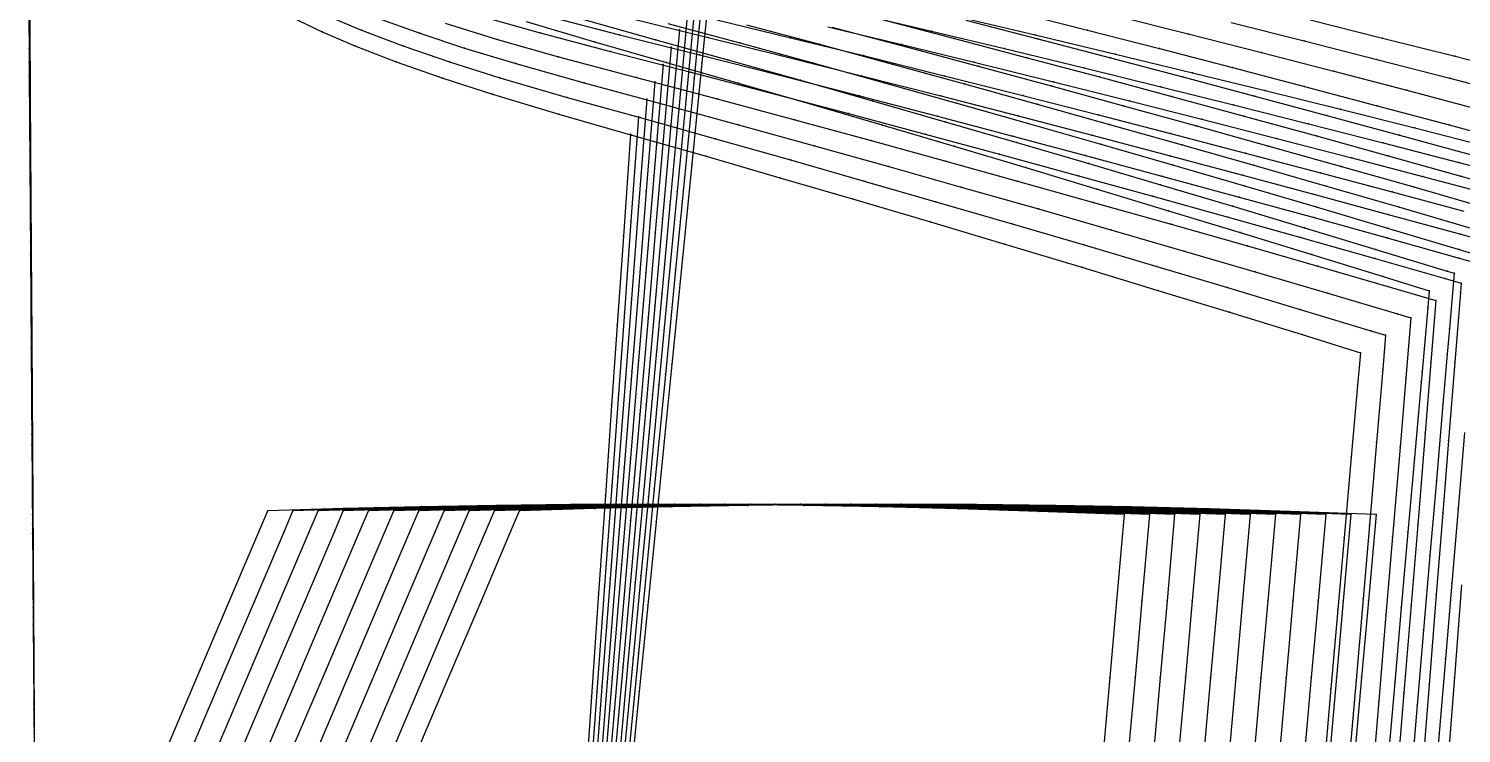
# Model space of a CAD drawing. Extents: x -2408 to 1029, y -526 to 2095.
# Drawn here: x -377.3 to -88.6, y -278.4 to -136.3 of the extents above; entities that cross this region are included whole.
import ezdxf

# ---------------------------------------------------------------- set-up
doc = ezdxf.new("R2010")
doc.units = 0

# ---------------------------------------------------------------- blocks, each defined once
blk = doc.blocks.new(' -30')
at = {"layer": '1'}
blk.add_lwpolyline([(-270.094326, 37.9894), (-256.303933, 33.89328), (-241.813016, 29.744297), (-227.324884, 25.604588), (-212.881843, 21.424954), (-198.425237, 17.174691), (-183.874553, 12.860242), (-169.434569, 8.554463), (-155.066224, 4.236786), (-140.645513, -0.13327), (-126.198711, -4.543928), (-111.795267, -8.970565), (-97.399398, -13.421808), (-88.141356, -16.297586), (-88.4348, -19.632827), (-89.576979, -32.614682), (-89.762009, -34.717655), (-91.104735, -49.978829), (-92.419985, -64.927735), (-93.762708, -80.188907), (-95.086682, -95.236976), (-96.429403, -110.498133)], dxfattribs=at)
at = {"layer": '14'}
blk.add_lwpolyline([(-317.659198, 39.032747), (-311.237876, 35.940191), (-304.649272, 33.104733), (-296.284769, 29.867512), (-286.909948, 26.573871), (-276.877036, 23.332868), (-263.532528, 19.336986), (-248.79876, 15.122326), (-233.814479, 10.82606), (-218.955663, 6.515586), (-204.365013, 2.23947), (-188.641266, -2.412398), (-173.620496, -6.895268), (-158.14324, -11.551712), (-142.805386, -16.202107), (-128.392065, -20.604529), (-113.699172, -25.126459), (-101.986914, -28.760262), (-101.987095, -28.762226), (-102.570606, -35.394403), (-103.839776, -49.81956), (-105.270182, -66.077292), (-106.539713, -80.506552), (-107.945437, -96.483762), (-109.458173, -113.677248)], dxfattribs=at)
at = {"layer": '2'}
for p in [(-249.091949, 15.307263), (-88.141356, -16.297586), (-101.986914, -28.760262), (-322.167053, -60.610313), (-322.167053, -60.610313), (-149.575367, -61.404266), (-149.575367, -61.404266)]:
    blk.add_point(p, dxfattribs=at)
at = {"layer": '3'}
for p in [(-311.237876, 35.940191), (-304.649272, 33.104733), (-256.303933, 33.89328), (-296.284769, 29.867512), (-241.813016, 29.744297), (-370.213274, 27.146873), (-286.909948, 26.573871), (-276.877036, 23.332868), (-227.324884, 25.604588), (-212.881843, 21.424954), (-263.532528, 19.336986), (-248.79876, 15.122326), (-198.425237, 17.174691), (-183.874553, 12.860242), (-370.087388, 9.5345), (-233.814479, 10.82606), (-218.955663, 6.515586), (-169.434569, 8.554463), (-155.066224, 4.236786), (-204.365013, 2.23947), (-188.641266, -2.412398), (-140.645513, -0.13327), (-250.517034, -5.301401), (-126.198711, -4.543928), (-173.620496, -6.895268), (-369.955922, -8.858333), (-111.795267, -8.970565), (-158.14324, -11.551712), (-97.399398, -13.421808), (-142.805386, -16.202107), (-88.4348, -19.632827), (-128.392065, -20.604529), (-251.7552, -23.206977), (-113.699172, -25.126459), (-369.819995, -27.875516), (-101.987095, -28.762226), (-89.576979, -32.614682), (-102.570606, -35.394403), (-89.762009, -34.717655), (-252.875217, -39.403948), (-369.68072, -47.360992), (-103.839776, -49.81956), (-91.104735, -49.978829), (-254.129457, -57.541968), (-306.950585, -60.172513), (-291.493917, -59.822173), (-276.163978, -59.559518), (-261.127123, -59.389382), (-245.281739, -59.316843), (-230.135344, -59.369512), (-214.146374, -59.56067), (-198.832045, -59.85351), (-183.049128, -60.252149), (-166.867261, -60.754563), (-323.969141, -64.852121), (-105.270182, -66.077292), (-92.419985, -64.927735), (-369.539213, -67.158653), (-255.491074, -77.232818), (-329.941059, -78.908997), (-151.115646, -78.78272), (-106.539713, -80.506552), (-93.762708, -80.188907), (-369.396591, -87.112386), (-335.8002, -92.700416), (-152.487987, -94.226278), (-95.086682, -95.236976), (-256.933227, -98.088314), (-107.945437, -96.483762)]:
    blk.add_point(p, dxfattribs=at)
at = {"layer": '4'}
for p in [(-101.987095, -28.762226), (-89.576979, -32.614682)]:
    blk.add_point(p, dxfattribs=at)
at = {"layer": '8'}
for points in [[(-370.332467, 43.822679), (-370.213274, 27.146873), (-370.087388, 9.5345), (-369.955922, -8.858333), (-369.819995, -27.875516), (-369.68072, -47.360992), (-369.539213, -67.158653), (-369.396591, -87.112386), (-369.253969, -107.066139), (-369.112463, -126.863799), (-368.973188, -146.349275), (-368.83726, -165.366439), (-368.705795, -183.759273), (-368.579908, -201.371646), (-368.460716, -218.047468), (-368.349333, -233.630645), (-368.199343, -254.61524), (-368.0732, -272.263373), (-367.974671, -286.048234), (-367.882046, -299.007114), (-367.873306, -300.229836)], [(-249.091949, 15.307263), (-250.517034, -5.301401), (-251.7552, -23.206977), (-252.875217, -39.403948), (-254.129457, -57.541968), (-255.491074, -77.232818), (-256.933227, -98.088314), (-258.429068, -119.720211), (-259.951754, -141.740336), (-261.474439, -163.760443), (-262.970281, -185.392358), (-264.412433, -206.247836), (-265.77405, -225.938686), (-267.028291, -244.076713), (-268.148308, -260.273691), (-269.386474, -278.179268), (-270.434573, -293.336208), (-270.811558, -298.787918)], [(-355.685272, -139.506483), (-348.576922, -122.774639), (-342.052132, -107.416397), (-335.8002, -92.700416), (-329.941059, -78.908997), (-323.969141, -64.852121), (-322.167053, -60.610313)], [(-149.575367, -61.404266), (-166.867261, -60.754563), (-183.049128, -60.252149), (-198.832045, -59.85351), (-214.146374, -59.56067), (-230.135344, -59.369512), (-245.281739, -59.316843), (-261.127123, -59.389382), (-276.163978, -59.559518), (-291.493917, -59.822173), (-306.950585, -60.172513), (-322.167053, -60.610313)], [(-149.575367, -61.404266), (-151.115646, -78.78272), (-152.487987, -94.226278), (-153.976897, -110.943376), (-155.445483, -127.391194), (-156.80359, -142.561109), (-158.109875, -157.10961), (-159.703982, -174.801196), (-161.062947, -189.836187), (-162.527829, -206.002101), (-164.00052, -222.216037), (-165.331392, -236.837209), (-166.634769, -251.123543)]]:
    blk.add_lwpolyline(points, dxfattribs=at)
blk = doc.blocks.new(' -31')
at = {"layer": '1'}
blk.add_lwpolyline([(-258.473846, 38.398356), (-243.983015, 34.33094), (-229.459834, 30.291084), (-214.79712, 26.169848), (-200.303587, 22.024262), (-185.685218, 17.80036), (-171.209652, 13.592721), (-156.725294, 9.350868), (-142.267905, 5.081139), (-127.723742, 0.751691), (-113.284443, -3.578816), (-98.853887, -7.938514), (-84.533204, -12.295759), (-83.086996, -12.737172), (-84.045129, -23.911644), (-84.48555, -29.048142), (-85.353033, -39.165352), (-86.672151, -54.549824), (-87.969285, -69.677935), (-89.255866, -84.682959), (-90.553, -99.811054), (-91.857984, -115.030709)], dxfattribs=at)
at = {"layer": '14'}
blk.add_lwpolyline([(-309.965754, 39.079783), (-303.256714, 36.256644), (-294.745062, 33.04027), (-285.569932, 29.89167), (-275.368494, 26.673572), (-261.802079, 22.713235), (-247.147746, 18.627522), (-231.915699, 14.368798), (-216.809343, 10.093272), (-201.971794, 5.848821), (-187.54622, 1.683335), (-172.175045, -2.794139), (-157.685526, -7.049333), (-142.999661, -11.394934), (-128.773434, -15.635477), (-114.127781, -20.033836), (-99.87118, -24.352372), (-96.906919, -25.25506), (-96.907082, -25.257027), (-97.490612, -32.062499), (-98.759781, -46.864458), (-100.190187, -63.546873), (-101.459716, -78.353026), (-102.865441, -94.747593), (-104.378176, -112.390191)], dxfattribs=at)
at = {"layer": '2'}
for p in [(-247.440948, 18.812463), (-83.086996, -12.737172), (-96.906919, -25.25506), (-317.087078, -60.610313), (-317.087078, -60.610313), (-144.495363, -61.404266), (-144.495363, -61.404266)]:
    blk.add_point(p, dxfattribs=at)
at = {"layer": '3'}
for p in [(-303.256714, 36.256644), (-294.745062, 33.04027), (-243.983015, 34.33094), (-370.213274, 29.839083), (-285.569932, 29.89167), (-229.459834, 30.291084), (-275.368494, 26.673572), (-214.79712, 26.169848), (-261.802079, 22.713235), (-200.303587, 22.024262), (-247.147746, 18.627522), (-185.685218, 17.80036), (-370.087387, 12.081875), (-231.915699, 14.368798), (-171.209652, 13.592721), (-216.809343, 10.093272), (-156.725294, 9.350868), (-201.971794, 5.848821), (-142.267905, 5.081139), (-187.54622, 1.683335), (-127.723742, 0.751691), (-248.974359, -2.25617), (-172.175045, -2.794139), (-113.284443, -3.578816), (-369.955922, -6.462212), (-157.685526, -7.049333), (-98.853887, -7.938514), (-142.999661, -11.394934), (-84.533204, -12.295759), (-128.773434, -15.635477), (-114.127781, -20.033836), (-250.306644, -20.561388), (-369.819994, -25.635782), (-99.87118, -24.352372), (-96.907082, -25.257027), (-84.045129, -23.911644), (-84.48555, -29.048142), (-97.490612, -32.062499), (-251.511798, -37.119862), (-85.353033, -39.165352), (-369.68072, -45.281497), (-98.759781, -46.864458), (-86.672151, -54.549824), (-252.861378, -55.662707), (-301.870586, -60.172513), (-286.413913, -59.822172), (-271.08397, -59.559518), (-256.047113, -59.389381), (-240.201728, -59.316843), (-225.055333, -59.369512), (-209.066363, -59.56067), (-193.752036, -59.85351), (-177.96912, -60.25215), (-161.787255, -60.754563), (-369.539213, -65.241963), (-318.889163, -64.852117), (-100.190187, -63.546873), (-87.969285, -69.677935), (-254.326498, -75.793048), (-324.861077, -78.908991), (-146.035643, -78.78272), (-101.459716, -78.353026), (-369.396591, -85.359785), (-89.255866, -84.682959), (-330.720215, -92.70041), (-147.407984, -94.226278), (-102.865441, -94.747593), (-255.878275, -97.114022), (-90.553, -99.811054), (-369.253969, -105.477627)]:
    blk.add_point(p, dxfattribs=at)
at = {"layer": '4'}
for p in [(-96.907082, -25.257027), (-84.48555, -29.048142)]:
    blk.add_point(p, dxfattribs=at)
at = {"layer": '8'}
for points in [[(-370.332467, 46.652038), (-370.213274, 29.839083), (-370.087387, 12.081875), (-369.955922, -6.462212), (-369.819994, -25.635782), (-369.68072, -45.281497), (-369.539213, -65.241963), (-369.396591, -85.359785), (-369.253969, -105.477627), (-369.112463, -125.438093), (-368.973188, -145.083808), (-368.83726, -164.257396), (-368.705795, -182.801482), (-368.579908, -200.558689), (-368.460715, -217.371643), (-368.349333, -233.082968), (-368.246875, -247.535287), (-368.112365, -266.508852), (-368.004214, -281.764444), (-367.907521, -295.403656), (-367.873306, -300.229836)], [(-247.440948, 18.812463), (-248.974359, -2.25617), (-250.306644, -20.561388), (-251.511798, -37.119862), (-252.861378, -55.662707), (-254.326498, -75.793048), (-255.878275, -97.114022), (-257.487822, -119.228744), (-259.126252, -141.740322), (-260.220324, -156.772558), (-261.305836, -171.687183), (-262.899335, -193.581419), (-264.425436, -214.549616), (-265.855252, -234.194881), (-267.159901, -252.120389), (-268.310493, -267.929205), (-269.555052, -285.029088), (-270.549095, -298.686962), (-270.811558, -302.293129)], [(-350.605278, -139.506483), (-343.496931, -122.774636), (-336.972144, -107.416392), (-330.720215, -92.70041), (-324.861077, -78.908991), (-318.889163, -64.852117), (-317.087078, -60.610313)], [(-144.495363, -61.404266), (-161.787255, -60.754563), (-177.96912, -60.25215), (-193.752036, -59.85351), (-209.066363, -59.56067), (-225.055333, -59.369512), (-240.201728, -59.316843), (-256.047113, -59.389381), (-271.08397, -59.559518), (-286.413913, -59.822172), (-301.870586, -60.172513), (-317.087078, -60.610313)], [(-144.495363, -61.404266), (-146.035643, -78.78272), (-147.407984, -94.226278), (-148.896894, -110.943376), (-150.36548, -127.391194), (-151.723588, -142.561109), (-153.029874, -157.10961), (-154.623982, -174.801196), (-155.982948, -189.836186), (-157.447831, -206.0021), (-158.920523, -222.216036), (-160.251397, -236.837209), (-161.554775, -251.123543)]]:
    blk.add_lwpolyline(points, dxfattribs=at)
blk = doc.blocks.new(' -32')
at = {"layer": '1'}
for points in [[(-241.542366, 37.615005), (-227.033814, 33.689425), (-212.35428, 29.667757), (-197.875898, 25.629594), (-183.338015, 21.532591), (-168.878781, 17.427253), (-154.31629, 13.256324), (-139.876272, 9.083673), (-125.32583, 4.845842), (-110.903876, 0.611153), (-96.499015, -3.658117), (-82.101447, -7.95839), (-78.031497, -9.179074)], [(-81.016344, -44.87671), (-82.300844, -60.238827), (-83.552787, -75.211563), (-84.828356, -90.466842), (-86.080301, -105.4396), (-87.336139, -120.458905)]]:
    blk.add_lwpolyline(points, dxfattribs=at)
at = {"layer": '14'}
blk.add_lwpolyline([(-300.185016, 38.766828), (-291.523538, 35.634808), (-282.507163, 32.658355), (-272.151396, 29.507937), (-258.378946, 25.621389), (-244.506407, 21.865357), (-227.329321, 17.187331), (-212.016326, 12.957372), (-196.992248, 8.758548), (-182.401975, 4.638916), (-166.875569, 0.212875), (-152.262346, -3.99015), (-137.47972, -8.277221), (-123.198532, -12.452192), (-108.564632, -16.765432), (-94.517153, -20.944916), (-91.826916, -21.749861), (-91.827078, -21.751828), (-92.841531, -33.884253), (-94.006032, -47.811222), (-95.516425, -65.874928), (-96.834595, -81.639716), (-98.279233, -98.917009), (-99.821153, -117.357757)], dxfattribs=at)
at = {"layer": '2'}
for p in [(-245.789948, 22.317662), (-91.826916, -21.749861), (-312.007065, -60.610313), (-312.007065, -60.610313), (-139.415359, -61.404266), (-139.415359, -61.404266)]:
    blk.add_point(p, dxfattribs=at)
at = {"layer": '3'}
for p in [(-291.523538, 35.634808), (-370.213274, 32.531306), (-282.507163, 32.658355), (-227.033814, 33.689425), (-272.151396, 29.507937), (-212.35428, 29.667757), (-258.378946, 25.621389), (-197.875898, 25.629594), (-244.506407, 21.865357), (-183.338015, 21.532591), (-168.878781, 17.427253), (-370.087387, 14.629262), (-227.329321, 17.187331), (-212.016326, 12.957372), (-154.31629, 13.256324), (-196.992248, 8.758548), (-139.876272, 9.083673), (-182.401975, 4.638916), (-125.32583, 4.845842), (-247.431685, 0.789055), (-166.875569, 0.212875), (-110.903876, 0.611153), (-369.955922, -4.066078), (-152.262346, -3.99015), (-96.499015, -3.658117), (-137.47972, -8.277221), (-82.101447, -7.95839), (-123.198532, -12.452192), (-108.564632, -16.765432), (-248.858088, -17.915799), (-94.517153, -20.944916), (-91.827078, -21.751828), (-369.819994, -23.396054), (-92.841531, -33.884253), (-250.148379, -34.835779), (-369.680719, -43.202007), (-94.006032, -47.811222), (-251.5933, -53.783461), (-296.790581, -60.172515), (-281.333909, -59.822176), (-266.003967, -59.559524), (-250.967111, -59.389388), (-235.121727, -59.31685), (-219.975332, -59.369519), (-203.986362, -59.560676), (-188.672034, -59.853516), (-172.889117, -60.252154), (-82.300844, -60.238827), (-369.539213, -63.32526), (-156.707252, -60.754566), (-313.809153, -64.852121), (-95.516425, -65.874928), (-253.161923, -74.35329), (-83.552787, -75.211563), (-319.781071, -78.908997), (-140.955641, -78.782723), (-369.396591, -83.60721), (-96.834595, -81.639716), (-84.828356, -90.466842), (-325.640212, -92.700416), (-142.327982, -94.226283), (-254.823324, -96.139745), (-98.279233, -98.917009), (-369.253969, -103.88914), (-86.080301, -105.4396)]:
    blk.add_point(p, dxfattribs=at)
at = {"layer": '4'}
blk.add_point((-91.827078, -21.751828), dxfattribs=at)
at = {"layer": '8'}
for points in [[(-370.332467, 49.481394), (-370.213274, 32.531306), (-370.087387, 14.629262), (-369.955922, -4.066078), (-369.819994, -23.396054), (-369.680719, -43.202007), (-369.539213, -63.32526), (-369.396591, -83.60721), (-369.253969, -103.88914), (-369.112463, -124.012412), (-368.973188, -143.818365), (-368.83726, -163.14834), (-368.705795, -181.843678), (-368.579908, -199.74572), (-368.460715, -216.695807), (-368.349333, -232.535279), (-368.246875, -247.105478), (-368.112365, -266.23381), (-368.004213, -281.613841), (-367.907521, -295.364287), (-367.873306, -300.229836)], [(-245.789948, 22.317662), (-247.431685, 0.789055), (-248.858088, -17.915799), (-250.148379, -34.835779), (-251.5933, -53.783461), (-253.161923, -74.35329), (-254.823324, -96.139745), (-256.546576, -118.737277), (-257.7145, -134.052625), (-258.887006, -149.428053), (-260.054931, -164.7434), (-261.20911, -179.878509), (-262.340382, -194.713218), (-263.974293, -216.139193), (-265.505117, -236.213355), (-266.901932, -254.530213), (-268.133807, -270.684167), (-269.466287, -288.157381), (-270.530553, -302.113426), (-270.811558, -305.798321)], [(-345.525284, -139.506483), (-338.416933, -122.774639), (-331.892144, -107.416397), (-325.640212, -92.700416), (-319.781071, -78.908997), (-313.809153, -64.852121), (-312.007065, -60.610313)], [(-139.415359, -61.404266), (-156.707252, -60.754566), (-172.889117, -60.252154), (-188.672034, -59.853516), (-203.986362, -59.560676), (-219.975332, -59.369519), (-235.121727, -59.31685), (-250.967111, -59.389388), (-266.003967, -59.559524), (-281.333909, -59.822176), (-296.790581, -60.172515), (-312.007065, -60.610313)], [(-139.415359, -61.404266), (-140.955641, -78.782723), (-142.327982, -94.226283), (-143.816893, -110.943383), (-145.28548, -127.391203), (-146.643587, -142.561118), (-147.949873, -157.10962), (-149.543979, -174.801206), (-150.902944, -189.836195), (-152.367825, -206.002107), (-153.840515, -222.216041), (-155.171386, -236.837212), (-156.474762, -251.123543)]]:
    blk.add_lwpolyline(points, dxfattribs=at)
blk = doc.blocks.new(' -33')
at = {"layer": '1'}
blk.add_lwpolyline([(-225.690178, 37.359074), (-210.966546, 33.411282), (-196.277386, 29.415283), (-181.765565, 25.422611), (-167.097899, 21.349489), (-152.534915, 17.272514), (-137.884455, 13.137639), (-123.434689, 9.023382), (-108.803397, 4.821251), (-94.335764, 0.633618), (-79.912132, -3.565036)], dxfattribs=at)
at = {"layer": '14'}
blk.add_lwpolyline([(-286.41091, 37.653309), (-275.859357, 34.386529), (-263.589266, 30.898786), (-247.844624, 26.691868), (-231.606976, 22.389242), (-215.964985, 18.185403), (-200.561603, 13.994565), (-185.540889, 9.863546), (-171.046884, 5.839156), (-155.735381, 1.549612), (-140.084991, -2.873449), (-124.736267, -7.248147), (-110.524373, -11.331748), (-96.436078, -15.413719), (-86.746922, -18.244661), (-86.747074, -18.24663), (-87.761537, -30.680289), (-88.926038, -44.952981), (-90.436432, -63.465113), (-91.754602, -79.621262), (-93.19924, -97.327446), (-94.741159, -116.225965)], dxfattribs=at)
at = {"layer": '2'}
for p in [(-244.138947, 25.822864), (-86.746922, -18.244661), (-306.927071, -60.610313), (-306.927071, -60.610313), (-134.335365, -61.404266), (-134.335365, -61.404266)]:
    blk.add_point(p, dxfattribs=at)
at = {"layer": '3'}
for p in [(-370.213274, 35.223545), (-275.859357, 34.386529), (-210.966546, 33.411282), (-263.589266, 30.898786), (-196.277386, 29.415283), (-247.844624, 26.691868), (-181.765565, 25.422611), (-231.606976, 22.389242), (-167.097899, 21.349489), (-215.964985, 18.185403), (-370.087388, 17.176667), (-152.534915, 17.272514), (-200.561603, 13.994565), (-137.884455, 13.137639), (-185.540889, 9.863546), (-123.434689, 9.023382), (-171.046884, 5.839156), (-245.889011, 3.834284), (-108.803397, 4.821251), (-155.735381, 1.549612), (-94.335764, 0.633618), (-369.955922, -1.669943), (-140.084991, -2.873449), (-124.736267, -7.248147), (-110.524373, -11.331748), (-247.409532, -15.270209), (-96.436078, -15.413719), (-86.747074, -18.24663), (-369.819994, -21.156306), (-87.761537, -30.680289), (-248.784961, -32.551696), (-369.680719, -41.122498), (-88.926038, -44.952981), (-250.325221, -51.904208), (-291.710587, -60.172513), (-276.253915, -59.822172), (-260.923973, -59.559518), (-245.887117, -59.389381), (-230.041733, -59.316843), (-214.895337, -59.369512), (-198.906368, -59.56067), (-183.59204, -59.85351), (-167.809123, -60.252149), (-369.539213, -61.408575), (-151.627258, -60.754563), (-90.436432, -63.465113), (-308.729153, -64.852113), (-251.997346, -72.913517), (-314.701063, -78.908985), (-135.875645, -78.78272), (-91.754602, -79.621262), (-369.396591, -81.854595), (-320.560197, -92.700404), (-253.768371, -95.165453), (-137.247986, -94.226278), (-93.19924, -97.327446), (-369.253969, -102.300615)]:
    blk.add_point(p, dxfattribs=at)
at = {"layer": '4'}
blk.add_point((-86.747074, -18.24663), dxfattribs=at)
at = {"layer": '8'}
for points in [[(-370.332467, 52.310766), (-370.213274, 35.223545), (-370.087388, 17.176667), (-369.955922, -1.669943), (-369.819994, -21.156306), (-369.680719, -41.122498), (-369.539213, -61.408575), (-369.396591, -81.854595), (-369.253969, -102.300615), (-369.112463, -122.586692), (-368.973188, -142.552883), (-368.83726, -162.039247), (-368.705795, -180.885839), (-368.579908, -198.932717), (-368.460715, -216.01997), (-368.349333, -231.98759), (-368.246875, -246.675668), (-368.112365, -265.958768), (-368.004214, -281.46322), (-367.907521, -295.324925), (-367.873306, -300.229836)], [(-244.138947, 25.822864), (-245.889011, 3.834284), (-247.409532, -15.270209), (-248.784961, -32.551696), (-250.325221, -51.904208), (-251.997346, -72.913517), (-253.768371, -95.165453), (-254.987718, -110.485866), (-256.226601, -126.051733), (-257.475252, -141.740326), (-258.723902, -157.42892), (-259.962785, -172.994787), (-261.182132, -188.3152), (-262.372177, -203.26745), (-264.080931, -224.736985), (-265.668809, -244.687776), (-267.102846, -262.705647), (-268.350071, -278.376337), (-269.665469, -294.903566), (-270.811558, -309.303532)], [(-340.445251, -139.506483), (-333.336907, -122.774634), (-326.812123, -107.416388), (-320.560197, -92.700404), (-314.701063, -78.908985), (-308.729153, -64.852113), (-306.927071, -60.610313)], [(-134.335365, -61.404266), (-151.627258, -60.754563), (-167.809123, -60.252149), (-183.59204, -59.85351), (-198.906368, -59.56067), (-214.895337, -59.369512), (-230.041733, -59.316843), (-245.887117, -59.389381), (-260.923973, -59.559518), (-276.253915, -59.822172), (-291.710587, -60.172513), (-306.927071, -60.610313)], [(-134.335365, -61.404266), (-135.875645, -78.78272), (-137.247986, -94.226278), (-138.736895, -110.943376), (-140.205481, -127.391194), (-141.563588, -142.561109), (-142.869874, -157.10961), (-144.463981, -174.801196), (-145.822945, -189.836187), (-147.287827, -206.002101), (-148.760519, -222.216037), (-150.09139, -236.837209), (-151.394768, -251.123543)]]:
    blk.add_lwpolyline(points, dxfattribs=at)
blk = doc.blocks.new(' -34')
at = {"layer": '1'}
blk.add_lwpolyline([(-208.46892, 36.885502), (-193.737045, 32.967714), (-179.020902, 29.009304), (-164.310261, 25.014045), (-149.703465, 21.011055), (-135.010578, 16.950612), (-120.449492, 12.894544), (-105.774553, 8.769858), (-91.232749, 4.641605), (-76.868019, 0.532126)], dxfattribs=at)
at = {"layer": '14'}
blk.add_lwpolyline([(-277.974996, 38.76977), (-267.27806, 35.715388), (-253.052504, 31.936357), (-236.864136, 27.768375), (-220.914293, 23.612125), (-205.139865, 19.443975), (-189.685352, 15.310336), (-174.695303, 11.257632), (-158.760181, 6.905999), (-143.775119, 2.775258), (-128.625429, -1.437448), (-113.993193, -5.540853), (-98.991595, -9.784448), (-84.916995, -13.80505), (-81.666918, -14.739461), (-81.66707, -14.741431), (-81.817705, -16.632351), (-82.936447, -30.676345), (-84.193908, -46.461724), (-85.356426, -61.055266), (-86.674597, -77.60277), (-88.119235, -95.737857), (-89.661155, -115.094163)], dxfattribs=at)
at = {"layer": '2'}
for p in [(-242.487946, 29.328063), (-81.666918, -14.739461), (-301.847076, -60.610313), (-301.847076, -60.610313), (-129.255362, -61.404266), (-129.255362, -61.404266)]:
    blk.add_point(p, dxfattribs=at)
at = {"layer": '3'}
for p in [(-267.27806, 35.715388), (-253.052504, 31.936357), (-193.737045, 32.967714), (-179.020902, 29.009304), (-236.864136, 27.768375), (-220.914293, 23.612125), (-164.310261, 25.014045), (-149.703465, 21.011055), (-370.087388, 19.724055), (-205.139865, 19.443975), (-189.685352, 15.310336), (-135.010578, 16.950612), (-120.449492, 12.894544), (-174.695303, 11.257632), (-105.774553, 8.769858), (-244.346337, 6.879511), (-158.760181, 6.905999), (-91.232749, 4.641605), (-369.955922, 0.726193), (-143.775119, 2.775258), (-128.625429, -1.437448), (-113.993193, -5.540853), (-98.991595, -9.784448), (-245.960977, -12.624626), (-84.916995, -13.80505), (-81.817705, -16.632351), (-81.66707, -14.741431), (-369.819994, -18.916558), (-247.421543, -30.267621), (-82.936447, -30.676345), (-369.68072, -39.042988), (-84.193908, -46.461724), (-249.057143, -50.024955), (-369.539213, -59.491889), (-286.630585, -60.172513), (-271.173911, -59.822172), (-255.843968, -59.559518), (-240.807111, -59.389381), (-224.961727, -59.316843), (-209.815331, -59.369512), (-193.826362, -59.56067), (-178.512034, -59.85351), (-162.729118, -60.25215), (-146.547253, -60.754563), (-85.356426, -61.055266), (-303.649159, -64.852113), (-250.83277, -71.473753), (-86.674597, -77.60277), (-369.396591, -80.101979), (-309.621068, -78.908985), (-130.795641, -78.78272), (-315.480203, -92.700404), (-252.71342, -94.191172), (-132.167982, -94.226278), (-88.119235, -95.737857), (-369.253969, -100.712126)]:
    blk.add_point(p, dxfattribs=at)
at = {"layer": '4'}
blk.add_point((-81.66707, -14.741431), dxfattribs=at)
at = {"layer": '8'}
for points in [[(-370.213274, 37.915768), (-370.087388, 19.724055), (-369.955922, 0.726193), (-369.819994, -18.916558), (-369.68072, -39.042988), (-369.539213, -59.491889), (-369.396591, -80.101979), (-369.253969, -100.712126), (-369.112463, -121.161008), (-368.973188, -141.287438), (-368.83726, -160.930188), (-368.705795, -179.928033), (-368.579908, -198.119746), (-368.460715, -215.344131), (-368.349333, -231.439899), (-368.246875, -246.245857), (-368.112365, -265.683725), (-368.004214, -281.312598), (-367.907521, -295.285564), (-367.873306, -300.229836)], [(-242.487946, 29.328063), (-244.346337, 6.879511), (-245.960977, -12.624626), (-247.421543, -30.267621), (-249.057143, -50.024955), (-250.83277, -71.473753), (-252.71342, -94.191172), (-254.008244, -109.832075), (-255.323811, -125.723547), (-256.649752, -141.740332), (-257.975693, -157.757118), (-259.29126, -173.64859), (-260.586084, -189.289493), (-261.84979, -204.554513), (-263.072007, -219.318355), (-264.80485, -240.25033), (-266.385993, -259.349846), (-267.780435, -276.194096), (-268.953167, -290.36018), (-270.11142, -304.351371), (-270.811558, -312.808723)], [(-335.365257, -139.506483), (-328.256913, -122.774634), (-321.732129, -107.416388), (-315.480203, -92.700404), (-309.621068, -78.908985), (-303.649159, -64.852113), (-301.847076, -60.610313)], [(-129.255362, -61.404266), (-146.547253, -60.754563), (-162.729118, -60.25215), (-178.512034, -59.85351), (-193.826362, -59.56067), (-209.815331, -59.369512), (-224.961727, -59.316843), (-240.807111, -59.389381), (-255.843968, -59.559518), (-271.173911, -59.822172), (-286.630585, -60.172513), (-301.847076, -60.610313)], [(-129.255362, -61.404266), (-130.795641, -78.78272), (-132.167982, -94.226278), (-133.656891, -110.943376), (-135.125478, -127.391194), (-136.483585, -142.561109), (-137.78987, -157.10961), (-139.383977, -174.801196), (-140.742942, -189.836187), (-142.207824, -206.002101), (-143.680515, -222.216037), (-145.011387, -236.837209), (-146.314764, -251.123543)]]:
    blk.add_lwpolyline(points, dxfattribs=at)
blk = doc.blocks.new(' -35')
at = {"layer": '1'}
blk.add_lwpolyline([(-198.32121, 38.381727), (-183.730328, 34.565481), (-169.106598, 30.6989), (-154.573557, 26.81862), (-139.968004, 22.883812), (-125.387183, 18.92225), (-110.799026, 14.923418), (-96.344644, 10.920869), (-81.752046, 6.842978), (-67.285735, 2.772112)], dxfattribs=at)
at = {"layer": '14'}
for points in [[(-265.711902, 39.073042), (-251.264076, 35.33505), (-235.130312, 31.287493), (-218.932352, 27.170162), (-202.910729, 23.036436), (-187.210452, 18.93242), (-171.976544, 14.90422), (-157.353979, 10.99793), (-142.000095, 6.856674), (-126.426732, 2.616346), (-111.311847, -1.537025), (-96.596089, -5.617608), (-82.062385, -9.688133), (-76.586919, -11.234261)], [(-81.5946, -75.584309), (-83.039239, -94.148305), (-84.581159, -113.962383)]]:
    blk.add_lwpolyline(points, dxfattribs=at)
at = {"layer": '2'}
for p in [(-240.836945, 32.833264), (-296.767063, -60.610313), (-296.767063, -60.610313), (-124.175367, -61.404266), (-124.175367, -61.404266)]:
    blk.add_point(p, dxfattribs=at)
at = {"layer": '3'}
for p in [(-251.264076, 35.33505), (-183.730328, 34.565481), (-235.130312, 31.287493), (-169.106598, 30.6989), (-218.932352, 27.170162), (-154.573557, 26.81862), (-370.087388, 22.271444), (-202.910729, 23.036436), (-139.968004, 22.883812), (-187.210452, 18.93242), (-125.387183, 18.92225), (-171.976544, 14.90422), (-110.799026, 14.923418), (-242.44851, 14.061596), (-157.353979, 10.99793), (-96.344644, 10.920869), (-142.000095, 6.856674), (-81.752046, 6.842978), (-369.955922, 3.122329), (-126.426732, 2.616346), (-111.311847, -1.537025), (-244.044753, -4.531601), (-96.596089, -5.617608), (-82.062385, -9.688133), (-369.819994, -16.676809), (-245.520477, -21.720981), (-369.680719, -36.963495), (-247.193789, -41.211876), (-369.539213, -57.575183), (-281.55059, -60.172513), (-266.093923, -59.822173), (-250.763984, -59.559518), (-235.72713, -59.389382), (-219.881747, -59.316843), (-204.735351, -59.369512), (-188.746381, -59.56067), (-173.432051, -59.85351), (-157.649132, -60.252149), (-249.027639, -62.572738), (-141.467264, -60.754563), (-298.569148, -64.852117), (-369.396591, -78.3494), (-304.541062, -78.908991), (-125.715647, -78.78272), (-250.984981, -85.37205), (-310.4002, -92.70041), (-127.087988, -94.226278), (-83.039239, -94.148305), (-369.253969, -99.123598), (-252.340186, -101.157612)]:
    blk.add_point(p, dxfattribs=at)
at = {"layer": '8'}
for points in [[(-370.213274, 40.607992), (-370.087388, 22.271444), (-369.955922, 3.122329), (-369.819994, -16.676809), (-369.680719, -36.963495), (-369.539213, -57.575183), (-369.396591, -78.3494), (-369.253969, -99.123598), (-369.112463, -119.735286), (-368.973188, -140.021991), (-368.83726, -159.821128), (-368.705795, -178.970225), (-368.579908, -197.306773), (-368.460715, -214.668292), (-368.349333, -230.892208), (-368.246876, -245.816044), (-368.112366, -265.408659), (-368.004214, -281.161993), (-367.907521, -295.246193), (-367.873306, -300.229836)], [(-240.836945, 32.833264), (-242.44851, 14.061596), (-244.044753, -4.531601), (-245.520477, -21.720981), (-247.193789, -41.211876), (-249.027639, -62.572738), (-250.984981, -85.37205), (-252.340186, -101.157612), (-253.722836, -117.262846), (-255.121949, -133.559853), (-256.526553, -149.92081), (-257.925666, -166.217818), (-259.308315, -182.323052), (-260.663519, -198.108596), (-261.980308, -213.446678), (-263.247697, -228.209348), (-265.032149, -248.994827), (-266.643717, -267.766516), (-268.045345, -284.092825), (-269.523585, -301.311504), (-270.725571, -315.31235), (-270.811558, -316.313934)], [(-330.285263, -139.506483), (-323.176916, -122.774636), (-316.652129, -107.416392), (-310.4002, -92.70041), (-304.541062, -78.908991), (-298.569148, -64.852117), (-296.767063, -60.610313)], [(-124.175367, -61.404266), (-141.467264, -60.754563), (-157.649132, -60.252149), (-173.432051, -59.85351), (-188.746381, -59.56067), (-204.735351, -59.369512), (-219.881747, -59.316843), (-235.72713, -59.389382), (-250.763984, -59.559518), (-266.093923, -59.822173), (-281.55059, -60.172513), (-296.767063, -60.610313)], [(-124.175367, -61.404266), (-125.715647, -78.78272), (-127.087988, -94.226278), (-128.576897, -110.943376), (-130.045483, -127.391194), (-131.40359, -142.561109), (-132.709876, -157.10961), (-134.303983, -174.801196), (-135.662948, -189.836187), (-137.127829, -206.002101), (-138.600521, -222.216037), (-139.931393, -236.837209), (-141.23477, -251.123543)]]:
    blk.add_lwpolyline(points, dxfattribs=at)
blk = doc.blocks.new(' -36')
at = {"layer": '1'}
blk.add_lwpolyline([(-181.488905, 38.244966), (-166.937068, 34.481712), (-152.306691, 30.659182), (-137.773172, 26.825451), (-123.241089, 22.956723), (-108.725388, 19.056151), (-94.088406, 15.084067), (-79.591954, 11.112604)], dxfattribs=at)
at = {"layer": '14'}
blk.add_lwpolyline([(-249.475119, 38.736865), (-233.396428, 34.806905), (-218.771531, 31.184066), (-202.475857, 27.08508), (-186.486874, 23.005595), (-170.950133, 18.991491), (-156.011115, 15.088627), (-140.29027, 10.938382), (-125.686618, 7.045023), (-111.151204, 3.13413), (-96.390526, -0.874408), (-81.735465, -4.894352), (-71.506915, -7.729061)], dxfattribs=at)
at = {"layer": '2'}
for p in [(-239.185944, 36.338463), (-291.687069, -60.610313), (-291.687069, -60.610313), (-119.095364, -61.404266), (-119.095364, -61.404266)]:
    blk.add_point(p, dxfattribs=at)
at = {"layer": '3'}
for p in [(-233.396428, 34.806905), (-370.151098, 34.172133), (-166.937068, 34.481712), (-218.771531, 31.184066), (-152.306691, 30.659182), (-202.475857, 27.08508), (-137.773172, 26.825451), (-186.486874, 23.005595), (-123.241089, 22.956723), (-170.950133, 18.991491), (-108.725388, 19.056151), (-370.022282, 15.260775), (-240.886274, 17.189884), (-156.011115, 15.088627), (-94.088406, 15.084067), (-140.29027, 10.938382), (-125.686618, 7.045023), (-111.151204, 3.13413), (-242.570439, -1.77664), (-96.390526, -0.874408), (-369.888447, -4.387637), (-81.735465, -4.894352), (-244.127446, -19.311158), (-369.750706, -24.609345), (-245.892923, -39.193402), (-369.610175, -45.240538), (-276.470585, -60.172513), (-261.013913, -59.822172), (-245.683971, -59.559518), (-230.647115, -59.389381), (-214.801731, -59.316843), (-199.655336, -59.369512), (-183.666366, -59.56067), (-168.352038, -59.85351), (-152.569121, -60.252149), (-247.827782, -60.983167), (-136.387256, -60.754563), (-369.467972, -66.117421), (-293.489154, -64.852117), (-249.192486, -76.352029), (-299.461068, -78.908991), (-120.635643, -78.78272), (-369.32521, -87.076182), (-250.603517, -92.242608), (-305.320206, -92.70041), (-122.007984, -94.226278)]:
    blk.add_point(p, dxfattribs=at)
at = {"layer": '8'}
for points in [[(-370.273777, 52.182625), (-370.151098, 34.172133), (-370.022282, 15.260775), (-369.888447, -4.387637), (-369.750706, -24.609345), (-369.610175, -45.240538), (-369.467972, -66.117421), (-369.32521, -87.076182), (-369.183007, -107.953046), (-369.042477, -128.584257), (-368.904736, -148.805947), (-368.7709, -168.454358), (-368.642084, -187.365733), (-368.519405, -205.376208), (-368.403978, -222.322025), (-368.296919, -238.039417), (-368.199343, -252.364535), (-368.0732, -270.883463), (-367.974671, -285.348496), (-367.882046, -298.946789), (-367.873306, -300.229836)], [(-239.185944, 36.338463), (-240.886274, 17.189884), (-242.570439, -1.77664), (-244.127446, -19.311158), (-245.892923, -39.193402), (-247.827782, -60.983167), (-249.192486, -76.352029), (-250.603517, -92.242608), (-252.049292, -108.524472), (-253.51823, -125.067175), (-254.99875, -141.740326), (-256.479271, -158.413477), (-257.94821, -174.956199), (-259.393985, -191.238064), (-260.805016, -207.128642), (-262.169719, -222.497487), (-263.476516, -237.214223), (-265.302798, -257.781224), (-266.933636, -276.147211), (-268.329949, -291.872041), (-269.759317, -307.96913), (-270.811558, -319.819126)], [(-325.205269, -139.506483), (-318.096921, -122.774636), (-311.572135, -107.416392), (-305.320206, -92.70041), (-299.461068, -78.908991), (-293.489154, -64.852117), (-291.687069, -60.610313)], [(-119.095364, -61.404266), (-136.387256, -60.754563), (-152.569121, -60.252149), (-168.352038, -59.85351), (-183.666366, -59.56067), (-199.655336, -59.369512), (-214.801731, -59.316843), (-230.647115, -59.389381), (-245.683971, -59.559518), (-261.013913, -59.822172), (-276.470585, -60.172513), (-291.687069, -60.610313)], [(-119.095364, -61.404266), (-120.635643, -78.78272), (-122.007984, -94.226278), (-123.496893, -110.943376), (-124.96548, -127.391194), (-126.323587, -142.561109), (-127.629872, -157.10961), (-129.223979, -174.801196), (-130.582944, -189.836187), (-132.047826, -206.002101), (-133.520517, -222.216037), (-134.851389, -236.837209), (-136.154766, -251.123543)]]:
    blk.add_lwpolyline(points, dxfattribs=at)
blk = doc.blocks.new(' -37')
at = {"layer": '1'}
blk.add_lwpolyline([(-171.524893, 39.975202), (-156.957783, 36.266756), (-142.429227, 32.531155), (-127.74954, 28.718649), (-113.239329, 24.912365), (-98.558163, 21.023421), (-84.067001, 17.145283), (-69.550435, 13.216191)], dxfattribs=at)
at = {"layer": '14'}
blk.add_lwpolyline([(-231.662537, 38.326615), (-216.816904, 34.739688), (-202.099451, 31.127804), (-185.823284, 27.074584), (-169.985221, 23.076123), (-154.731302, 19.178131), (-140.207566, 15.426318), (-125.104096, 11.484677), (-109.978789, 7.497321), (-95.561064, 3.658999), (-81.108726, -0.227481)], dxfattribs=at)
at = {"layer": '2'}
for p in [(-286.607075, -60.610313), (-286.607075, -60.610313), (-114.01536, -61.404266), (-114.01536, -61.404266)]:
    blk.add_point(p, dxfattribs=at)
at = {"layer": '3'}
for p in [(-216.816904, 34.739688), (-156.957783, 36.266756), (-142.429227, 32.531155), (-202.099451, 31.127804), (-185.823284, 27.074584), (-127.74954, 28.718649), (-113.239329, 24.912365), (-239.324038, 20.318172), (-169.985221, 23.076123), (-98.558163, 21.023421), (-370.022282, 17.733261), (-154.731302, 19.178131), (-140.207566, 15.426318), (-84.067001, 17.145283), (-125.104096, 11.484677), (-109.978789, 7.497321), (-95.561064, 3.658999), (-241.096123, 0.978325), (-369.888447, -2.069131), (-242.734414, -16.90134), (-369.750706, -22.449312), (-244.592057, -37.174927), (-369.610176, -43.242187), (-271.390583, -60.172513), (-255.933909, -59.822172), (-246.627924, -59.393589), (-240.603966, -59.559518), (-225.56711, -59.389381), (-209.721725, -59.316843), (-194.57533, -59.369512), (-178.58636, -59.56067), (-163.272033, -59.85351), (-147.489116, -60.25215), (-131.307251, -60.754563), (-369.467972, -64.282696), (-288.40916, -64.852117), (-248.063873, -75.06497), (-294.381074, -78.908991), (-115.555639, -78.78272), (-369.32521, -85.405707), (-249.548565, -91.268317), (-300.240211, -92.70041), (-116.92798, -94.226278)]:
    blk.add_point(p, dxfattribs=at)
at = {"layer": '8'}
for points in [[(-370.151098, 36.792823), (-370.022282, 17.733261), (-369.888447, -2.069131), (-369.750706, -22.449312), (-369.610176, -43.242187), (-369.467972, -64.282696), (-369.32521, -85.405707), (-369.183007, -106.446178), (-369.042477, -127.239072), (-368.904736, -147.619234), (-368.7709, -167.421662), (-368.642084, -186.481206), (-368.519405, -204.632826), (-368.403978, -221.711475), (-368.296919, -237.552013), (-368.199343, -251.98942), (-368.0732, -270.653467), (-367.974671, -285.23187), (-367.882046, -298.936734), (-367.873306, -300.229836)], [(-237.534943, 39.843662), (-239.324038, 20.318172), (-241.096123, 0.978325), (-242.734414, -16.90134), (-244.592057, -37.174927), (-246.627924, -59.393589), (-248.063873, -75.06497), (-249.548565, -91.268317), (-251.069817, -107.870671), (-252.61544, -124.738998), (-254.173251, -141.74034), (-255.731061, -158.741664), (-257.276686, -175.610009), (-258.797936, -192.212344), (-260.282628, -208.415692), (-261.718578, -224.087089), (-263.093594, -239.093472), (-265.015213, -260.06528), (-266.731193, -278.792807), (-268.200398, -294.827138), (-269.704386, -311.241078), (-270.811558, -323.324318)], [(-320.125275, -139.506483), (-313.016927, -122.774636), (-306.49214, -107.416392), (-300.240211, -92.70041), (-294.381074, -78.908991), (-288.40916, -64.852117), (-286.607075, -60.610313)], [(-114.01536, -61.404266), (-131.307251, -60.754563), (-147.489116, -60.25215), (-163.272033, -59.85351), (-178.58636, -59.56067), (-194.57533, -59.369512), (-209.721725, -59.316843), (-225.56711, -59.389381), (-240.603966, -59.559518), (-255.933909, -59.822172), (-271.390583, -60.172513), (-286.607075, -60.610313)], [(-114.01536, -61.404266), (-115.555639, -78.78272), (-116.92798, -94.226278), (-118.41689, -110.943376), (-119.885476, -127.391194), (-121.243583, -142.561109), (-122.549868, -157.10961), (-124.143975, -174.801196), (-125.50294, -189.836187), (-126.967822, -206.002101), (-128.440513, -222.216037), (-129.771385, -236.837209), (-131.074762, -251.123543)]]:
    blk.add_lwpolyline(points, dxfattribs=at)
blk = doc.blocks.new(' -38')
at = {"layer": '1'}
blk.add_lwpolyline([(-151.379814, 39.229606), (-136.625186, 35.501857), (-121.89897, 31.741564), (-107.325021, 27.984244), (-92.617723, 24.150712), (-78.011403, 20.295845)], dxfattribs=at)
at = {"layer": '14'}
blk.add_lwpolyline([(-209.239946, 36.955451), (-194.377554, 33.372891), (-179.785813, 29.805027), (-163.821793, 25.848637), (-148.477191, 21.997016), (-133.898604, 18.295788), (-118.776842, 14.415176), (-103.684148, 10.50068), (-89.366108, 6.748489), (-75.134377, 2.979116)], dxfattribs=at)
at = {"layer": '2'}
for p in [(-281.527061, -60.610313), (-281.527061, -60.610313), (-108.935366, -61.404266), (-108.935366, -61.404266)]:
    blk.add_point(p, dxfattribs=at)
at = {"layer": '3'}
for p in [(-136.625186, 35.501857), (-194.377554, 33.372891), (-179.785813, 29.805027), (-121.89897, 31.741564), (-107.325021, 27.984244), (-237.76182, 23.446463), (-163.821793, 25.848637), (-92.617723, 24.150712), (-148.477191, 21.997016), (-370.022282, 20.205736), (-133.898604, 18.295788), (-118.776842, 14.415176), (-103.684148, 10.50068), (-89.366108, 6.748489), (-239.621825, 3.733288), (-369.888446, 0.249345), (-241.341398, -14.491513), (-369.750706, -20.289309), (-243.291205, -35.156448), (-369.610175, -41.243866), (-266.310588, -60.172513), (-250.853921, -59.822173), (-245.42808, -57.804012), (-235.523982, -59.559518), (-220.487128, -59.389382), (-204.641745, -59.316843), (-189.49535, -59.369512), (-173.506379, -59.56067), (-158.19205, -59.85351), (-142.409131, -60.252149), (-369.467972, -62.447945), (-126.227262, -60.754563), (-283.329147, -64.852117), (-246.935271, -73.777896), (-289.30106, -78.908991), (-110.475645, -78.78272), (-369.32521, -83.735243), (-248.493625, -90.294034), (-295.160198, -92.70041), (-111.847986, -94.226278), (-369.183007, -104.939322)]:
    blk.add_point(p, dxfattribs=at)
at = {"layer": '8'}
for points in [[(-370.151098, 39.413502), (-370.022282, 20.205736), (-369.888446, 0.249345), (-369.750706, -20.289309), (-369.610175, -41.243866), (-369.467972, -62.447945), (-369.32521, -83.735243), (-369.183007, -104.939322), (-369.042477, -125.893897), (-368.904736, -146.432533), (-368.7709, -166.388941), (-368.642084, -185.596723), (-368.519405, -203.889486), (-368.403978, -221.100934), (-368.296919, -237.064645), (-368.199342, -251.614314), (-368.0732, -270.423497), (-367.974671, -285.115248), (-367.882046, -298.926672), (-367.873306, -300.229836)], [(-235.883961, 43.348861), (-237.76182, 23.446463), (-239.621825, 3.733288), (-241.341398, -14.491513), (-243.291205, -35.156448), (-245.42808, -57.804012), (-246.935271, -73.777896), (-248.493625, -90.294034), (-250.090352, -107.216863), (-251.71266, -124.410817), (-253.347759, -141.740336), (-254.982859, -159.069854), (-256.605167, -176.263809), (-258.201892, -193.186618), (-259.760248, -209.702775), (-261.267437, -225.676642), (-262.710675, -240.972727), (-264.727634, -262.349369), (-266.528748, -281.438381), (-268.070848, -297.782258), (-269.649455, -314.513036), (-270.811558, -326.829529)], [(-315.045261, -139.506483), (-307.936914, -122.774636), (-301.412127, -107.416392), (-295.160198, -92.70041), (-289.30106, -78.908991), (-283.329147, -64.852117), (-281.527061, -60.610313)], [(-108.935366, -61.404266), (-126.227262, -60.754563), (-142.409131, -60.252149), (-158.19205, -59.85351), (-173.506379, -59.56067), (-189.49535, -59.369512), (-204.641745, -59.316843), (-220.487128, -59.389382), (-235.523982, -59.559518), (-250.853921, -59.822173), (-266.310588, -60.172513), (-281.527061, -60.610313)], [(-108.935366, -61.404266), (-110.475645, -78.78272), (-111.847986, -94.226278), (-113.336895, -110.943376), (-114.805482, -127.391194), (-116.163589, -142.561109), (-117.469874, -157.10961), (-119.063981, -174.801196), (-120.422946, -189.836187), (-121.887828, -206.002101), (-123.360519, -222.216037), (-124.691391, -236.837209), (-125.994768, -251.123543)]]:
    blk.add_lwpolyline(points, dxfattribs=at)
blk = doc.blocks.new(' -39')
at = {"layer": '1'}
blk.add_lwpolyline([(-127.982389, 37.788772), (-113.253242, 34.083062), (-98.617126, 30.360393), (-83.933131, 26.58198), (-69.318028, 22.777603)], dxfattribs=at)
at = {"layer": '14'}
blk.add_lwpolyline([(-203.412166, 39.638311), (-188.38866, 36.085857), (-173.663114, 32.551397), (-157.581743, 28.63652), (-142.155413, 24.830539), (-127.531294, 21.179057), (-112.402069, 17.358504), (-97.354511, 13.515857), (-82.08159, 9.571298), (-67.642121, 5.797392)], dxfattribs=at)
at = {"layer": '2'}
for p in [(-276.447067, -60.610313), (-276.447067, -60.610313), (-103.855362, -61.404266), (-103.855362, -61.404266)]:
    blk.add_point(p, dxfattribs=at)
at = {"layer": '3'}
for p in [(-188.38866, 36.085857), (-173.663114, 32.551397), (-113.253242, 34.083062), (-98.617126, 30.360393), (-236.199584, 26.574754), (-157.581743, 28.63652), (-83.933131, 26.58198), (-142.155413, 24.830539), (-370.022282, 22.678223), (-127.531294, 21.179057), (-112.402069, 17.358504), (-97.354511, 13.515857), (-82.08159, 9.571298), (-238.14751, 6.488257), (-369.888447, 2.567852), (-239.948365, -12.081686), (-369.750706, -18.129275), (-241.99034, -33.137981), (-369.610175, -39.245532), (-244.228223, -56.214438), (-369.467972, -60.613219), (-261.230583, -60.172513), (-245.773912, -59.822172), (-230.44397, -59.559518), (-215.407114, -59.389381), (-199.561729, -59.316843), (-184.415334, -59.369512), (-168.426364, -59.56067), (-153.112037, -59.85351), (-137.32912, -60.252149), (-121.147254, -60.754563), (-278.249152, -64.852117), (-245.806656, -72.490819), (-284.221066, -78.908991), (-105.395641, -78.78272), (-369.32521, -82.064766), (-247.438672, -89.31974), (-290.080204, -92.70041), (-106.767982, -94.226278), (-369.183007, -103.43249)]:
    blk.add_point(p, dxfattribs=at)
at = {"layer": '8'}
for points in [[(-370.151098, 42.034193), (-370.022282, 22.678223), (-369.888447, 2.567852), (-369.750706, -18.129275), (-369.610175, -39.245532), (-369.467972, -60.613219), (-369.32521, -82.064766), (-369.183007, -103.43249), (-369.042477, -124.54871), (-368.904736, -145.245855), (-368.7709, -165.356207), (-368.642084, -184.712194), (-368.519405, -203.146134), (-368.403978, -220.490353), (-368.296919, -236.577266), (-368.199343, -251.239173), (-368.0732, -270.1935), (-367.974671, -284.998621), (-367.882046, -298.916617), (-367.873306, -300.229836)], [(-234.23296, 46.854062), (-236.199584, 26.574754), (-238.14751, 6.488257), (-239.948365, -12.081686), (-241.99034, -33.137981), (-244.228223, -56.214438), (-245.806656, -72.490819), (-247.438672, -89.31974), (-249.110875, -106.563053), (-250.809869, -124.082627), (-252.522258, -141.740333), (-254.234648, -159.398038), (-255.933641, -176.917613), (-257.605844, -194.160926), (-259.237861, -210.989847), (-260.816295, -227.266246), (-262.327753, -242.85199), (-263.758834, -257.60892), (-265.725459, -277.888233), (-267.435895, -295.525797), (-268.844932, -310.055421), (-270.176667, -323.787917), (-270.811558, -330.33474)], [(-309.965267, -139.506483), (-302.85692, -122.774636), (-296.332133, -107.416392), (-290.080204, -92.70041), (-284.221066, -78.908991), (-278.249152, -64.852117), (-276.447067, -60.610313)], [(-103.855362, -61.404266), (-121.147254, -60.754563), (-137.32912, -60.252149), (-153.112037, -59.85351), (-168.426364, -59.56067), (-184.415334, -59.369512), (-199.561729, -59.316843), (-215.407114, -59.389381), (-230.44397, -59.559518), (-245.773912, -59.822172), (-261.230583, -60.172513), (-276.447067, -60.610313)], [(-103.855362, -61.404266), (-105.395641, -78.78272), (-106.767982, -94.226278), (-108.256892, -110.943376), (-109.725478, -127.391194), (-111.083585, -142.561109), (-112.38987, -157.10961), (-113.983977, -174.801196), (-115.342942, -189.836187), (-116.807824, -206.002101), (-118.280515, -222.216037), (-119.611387, -236.837209), (-120.914764, -251.123543)]]:
    blk.add_lwpolyline(points, dxfattribs=at)
blk = doc.blocks.new(' -40')
at = {"layer": '1'}
blk.add_lwpolyline([(-112.065416, 38.32214), (-97.459668, 34.677443), (-82.862198, 30.987694), (-68.278809, 27.254585)], dxfattribs=at)
at = {"layer": '14'}
blk.add_lwpolyline([(-182.3091, 38.814755), (-167.45723, 35.313285), (-151.267216, 31.439271), (-135.76825, 27.67816), (-121.108094, 24.075594), (-105.982433, 20.314177), (-90.992695, 16.542447), (-75.862324, 12.689717)], dxfattribs=at)
at = {"layer": '2'}
for p in [(-271.367073, -60.610313), (-271.367073, -60.610313), (-98.775368, -61.404266), (-98.775368, -61.404266)]:
    blk.add_point(p, dxfattribs=at)
at = {"layer": '3'}
for p in [(-167.45723, 35.313285), (-97.459668, 34.677443), (-234.637348, 29.703046), (-151.267216, 31.439271), (-82.862198, 30.987694), (-135.76825, 27.67816), (-370.022282, 25.150711), (-121.108094, 24.075594), (-105.982433, 20.314177), (-90.992695, 16.542447), (-236.673196, 9.243221), (-369.888446, 4.886342), (-238.555334, -9.671863), (-369.750706, -15.969258), (-240.689475, -31.119512), (-369.610176, -37.247179), (-242.228901, -46.590411), (-369.467972, -58.778492), (-256.150589, -60.172513), (-240.693917, -59.822172), (-225.363975, -59.559518), (-210.327119, -59.389381), (-194.481735, -59.316843), (-179.33534, -59.369512), (-163.34637, -59.56067), (-148.032042, -59.85351), (-132.249125, -60.252149), (-243.845329, -62.835165), (-116.06726, -60.754563), (-273.169158, -64.852117), (-369.32521, -80.394288), (-279.141072, -78.908991), (-245.524758, -79.713059), (-100.315646, -78.78272), (-285.00021, -92.70041), (-101.687985, -94.226278), (-247.253187, -97.083397), (-369.183007, -101.925619)]:
    blk.add_point(p, dxfattribs=at)
at = {"layer": '8'}
for points in [[(-370.151098, 44.654885), (-370.022282, 25.150711), (-369.888446, 4.886342), (-369.750706, -15.969258), (-369.610176, -37.247179), (-369.467972, -58.778492), (-369.32521, -80.394288), (-369.183007, -101.925619), (-369.042477, -123.203521), (-368.904736, -144.059139), (-368.7709, -164.323508), (-368.642084, -183.827698), (-368.519405, -202.40275), (-368.403978, -219.8798), (-368.296919, -236.089886), (-368.199343, -250.864055), (-368.0732, -269.963522), (-367.974671, -284.881993), (-367.882046, -298.906562), (-367.873306, -300.229836)], [(-232.581959, 50.359263), (-234.637348, 29.703046), (-236.673196, 9.243221), (-238.555334, -9.671863), (-240.689475, -31.119512), (-242.228901, -46.590411), (-243.845329, -62.835165), (-245.524758, -79.713059), (-247.253187, -97.083397), (-249.016616, -114.80548), (-250.801044, -132.738591), (-252.592474, -150.742069), (-254.376903, -168.675198), (-256.140332, -186.397281), (-257.86876, -203.7676), (-259.54819, -220.645512), (-261.164617, -236.890248), (-262.704046, -252.361178), (-264.152471, -266.917539), (-266.12386, -286.729564), (-267.811746, -303.692456), (-269.539592, -321.056927), (-270.811558, -333.839912)], [(-304.885273, -139.506483), (-297.776926, -122.774636), (-291.252139, -107.416392), (-285.00021, -92.70041), (-279.141072, -78.908991), (-273.169158, -64.852117), (-271.367073, -60.610313)], [(-98.775368, -61.404266), (-116.06726, -60.754563), (-132.249125, -60.252149), (-148.032042, -59.85351), (-163.34637, -59.56067), (-179.33534, -59.369512), (-194.481735, -59.316843), (-210.327119, -59.389381), (-225.363975, -59.559518), (-240.693917, -59.822172), (-256.150589, -60.172513), (-271.367073, -60.610313)], [(-98.775368, -61.404266), (-100.315646, -78.78272), (-101.687985, -94.226278), (-103.176894, -110.943376), (-104.645479, -127.391194), (-106.003586, -142.561109), (-107.309871, -157.10961), (-108.903978, -174.801196), (-110.262944, -189.836187), (-111.727827, -206.002101), (-113.200519, -222.216037), (-114.531392, -236.837209), (-115.83477, -251.123543)]]:
    blk.add_lwpolyline(points, dxfattribs=at)

msp = doc.modelspace()

# ---------------------------------------------------------------- block references
at = {"layer": '1'}
for name, p in [(' -32', (-6.918598, -172.870121)), (' -38', (-6.951881, -172.870051)), (' -36', (-6.940789, -172.870126)), (' -34', (-6.929678, -172.869999)), (' -39', (-6.957418, -172.869929)), (' -37', (-6.946326, -172.869989)), (' -35', (-6.935229, -172.87)), (' -33', (-6.924133, -172.870029)), (' -40', (-6.962963, -172.869906)), (' -31', (-6.913053, -172.870221)), (' -30', (-6.907502, -172.870213))]:
    msp.add_blockref(name, p, dxfattribs=at)

doc.saveas('drawing.dxf')
